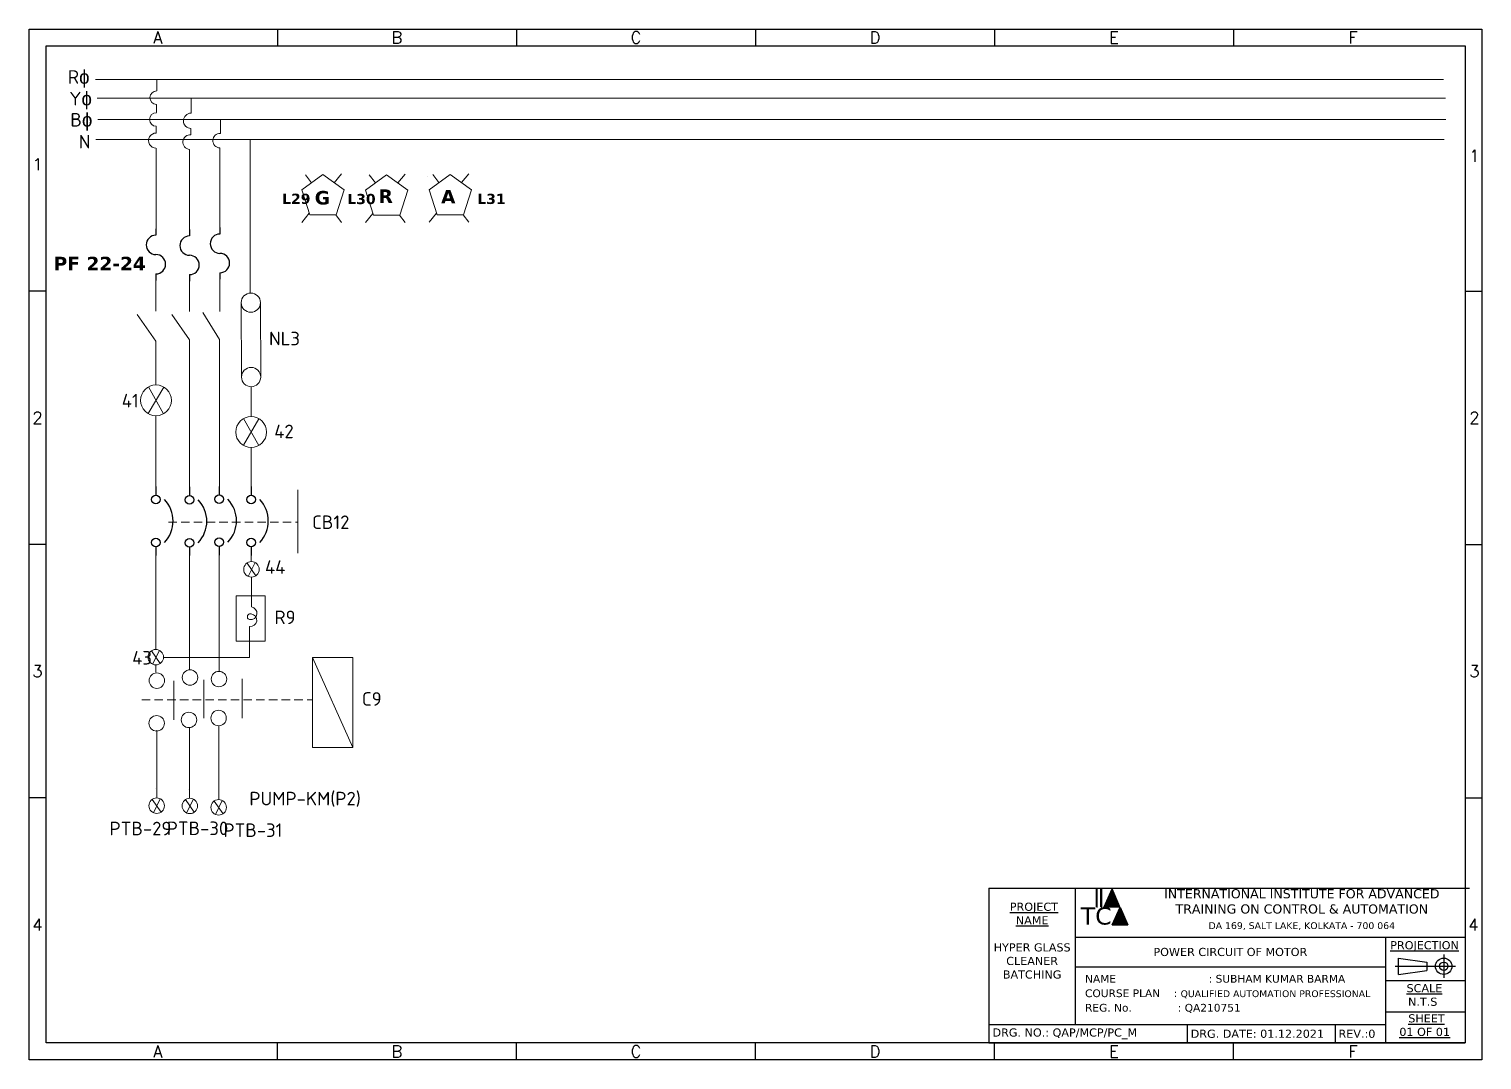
# Model space of a CAD drawing. Header units: millimetres. Extents: x 0 to 63260, y -9015 to 3579.
# Drawn here: x 53574 to 57861, y -3920 to -877 of the extents above; entities that cross this region are included whole.
import ezdxf
from ezdxf.enums import TextEntityAlignment as Align

# ---------------------------------------------------------------- set-up
doc = ezdxf.new("R2010")
doc.units = ezdxf.units.MM
doc.header["$LTSCALE"] = 10
doc.linetypes.add('DASHED', pattern=[0.75, 0.5, -0.25])
doc.styles.add('style2', font='verdana.ttf')

# ---------------------------------------------------------------- blocks, each defined once
blk = doc.blocks.new('Fuse')
at = {"color": 7}
for p, q in [((0, 0), (0.05, 0)), ((0.35, 0), (0.4, 0))]:
    blk.add_line(p, q, dxfattribs=at)
for centre, start, end in [((0.125, 0), 180, 0), ((0.275, 0), 0, 180)]:
    blk.add_arc(centre, 0.075, start, end, dxfattribs=at)
blk = doc.blocks.new('Circuit Breaker')
at = {"color": 7}
for p, q in [((0, 0), (0.049999, 0)), ((0.349999, 0), (0.399999, 0))]:
    blk.add_line(p, q, dxfattribs=at)
for centre in [(0.074999, 0), (0.324999, 0)]:
    blk.add_circle(centre, 0.025, dxfattribs=at)
blk.add_arc((0.199999, -0.081249), 0.18125, 46.39717, 133.6028, dxfattribs=at)

msp = doc.modelspace()

# ---------------------------------------------------------------- hatches: boundary and pattern name
h = msp.add_hatch(color=140)
h.paths.add_polyline_path([(56727, -3415.6), (56724, -3415.6), (56724, -3468), (56727, -3468)])
h.paths.add_polyline_path([(56739.3, -3415.6), (56736.3, -3415.6), (56736.3, -3468), (56739.3, -3468)])
for color, points in [(2, [(56769.9, -3415.6), (56746.9, -3468), (56792.9, -3468)]), (1, [(56793.3, -3468.9), (56770.3, -3521.3), (56816.3, -3521.3)])]:
    msp.add_hatch(color=color).paths.add_polyline_path(points)

# ---------------------------------------------------------------- linework, layer by layer
at = {"color": 6}
for p, q in [((54307, -877.3), (54307, -927.3)), ((55012.4, -877.3), (55012.4, -927.3)), ((55717.7, -877.3), (55717.7, -927.3)), ((56423.1, -877.3), (56423.1, -927.3)), ((57128.4, -877.3), (57128.4, -927.3)), ((53624.2, -1650.6), (53574.2, -1650.6)), ((57811.3, -1650.6), (57861, -1650.6)), ((53624.2, -2398.8), (53574.2, -2398.8)), ((57811.3, -2398.8), (57861.3, -2398.8)), ((53624.2, -3147.1), (53574.2, -3147.1)), ((57811.3, -3147.1), (57861.3, -3147.1)), ((54307, -3920.3), (54307, -3870.3)), ((55012.4, -3920.3), (55012.4, -3870.3)), ((55717.7, -3920.3), (55717.7, -3870.3)), ((56423.1, -3920.3), (56423.1, -3870.3)), ((57128.4, -3920.3), (57128.4, -3870.3))]:
    msp.add_line(p, q, dxfattribs=at)
at = {"lineweight": 9, "ltscale": 5}
for p, q in [((53769.9, -1025.8), (57748, -1025.8)), ((53951.2, -1060.1), (53951.2, -1025.8)), ((56915.8, -1025.8), (56943.1, -1025.8)), ((53775.5, -1081), (57753.6, -1081)), ((53950.3, -1124.1), (53950.3, -1100.2)), ((53950.3, -1100.2), (53950.3, -1100.2)), ((54052.6, -1108.1), (54052.6, -1081)), ((54052.6, -1125.7), (54052.6, -1108.1)), ((54052.6, -1108.1), (54052.6, -1108.1)), ((53777, -1144.7), (57755.1, -1144.7)), ((54138.8, -1185.3), (54138.8, -1144.7)), ((53949.5, -1184.5), (53949.5, -1164.4)), ((54052, -1189.4), (54052, -1170.8)), ((53771.4, -1203.3), (57749.5, -1203.3)), ((53948.8, -1229.2), (53948.8, -1466.9)), ((54047.8, -1232.6), (54047.8, -1469.1)), ((54137.5, -1228.4), (54137.5, -1463.7)), ((54226.7, -1211.6), (54226.7, -1203.3)), ((54226.7, -1211.6), (54226.7, -1466.1)), ((54408, -1331), (54390.1, -1307.3)), ((54390.1, -1307.3), (54390.1, -1307.3)), ((54474.4, -1331), (54495.8, -1304.8)), ((54495.8, -1304.8), (54495.8, -1304.8)), ((54596, -1331.6), (54578, -1307.9)), ((54578, -1307.9), (54578, -1307.9)), ((54662.4, -1331.5), (54683.8, -1305.4)), ((54749, -1312.3), (54749, -1312.3)), ((54783.8, -1330.7), (54765.8, -1307)), ((54850.2, -1330.7), (54871.6, -1304.5)), ((54378.8, -1448), (54401, -1420.8)), ((54496.4, -1448), (54479.6, -1425.8)), ((54566.8, -1448.5), (54589, -1421.4)), ((54684.4, -1448.5), (54667.6, -1426.3)), ((54754.6, -1447.7), (54776.8, -1420.5)), ((54872.2, -1447.7), (54855.4, -1425.5)), ((53948.8, -1466.9), (53948.8, -1466.9)), ((54226.7, -1466.1), (54226.7, -1656.6)), ((53948.5, -1619.2), (53948.5, -1709.9)), ((54047.8, -1621.4), (54047.8, -1710.6)), ((54137.4, -1615.7), (54137.4, -1710.6)), ((54047.8, -1710.6), (54047.8, -1710.6)), ((54135.7, -1793.8), (54086.7, -1713.6)), ((54137.4, -1710.6), (54137.4, -1710.6)), ((54200.1, -1685), (54201, -1904.6)), ((54256.9, -1685), (54257.8, -1904.5)), ((53948.4, -1798.4), (53893.4, -1720)), ((53893.4, -1720), (53893.4, -1720)), ((54047.8, -1794.9), (53995.5, -1720)), ((53995.5, -1720), (53995.5, -1720)), ((53948.4, -1798.4), (53948.4, -1927.9)), ((53948.4, -1798.4), (53948.4, -1798.4)), ((54047.8, -1794.9), (54047.8, -2031.7)), ((54135.7, -1793.8), (54135.7, -2032.9)), ((53971.5, -1934.1), (53925.8, -2012.4)), ((53926.4, -1933.7), (53970.9, -2012.8)), ((54229.4, -1933), (54229.4, -2021.6)), ((53948.4, -1972.8), (53948.4, -1973.7)), ((53948.4, -2018.6), (53948.4, -2031.7)), ((53948.4, -2031.7), (53948.4, -2031.7)), ((53948.4, -2031.7), (53948.4, -2228.9)), ((54047.8, -2031.7), (54047.8, -2031.7)), ((54047.8, -2031.7), (54047.8, -2228.9)), ((54135.7, -2032.9), (54135.7, -2032.9)), ((54135.7, -2032.9), (54135.7, -2228.9)), ((54252.4, -2027.8), (54206.7, -2106.1)), ((54207.3, -2027.4), (54251.8, -2106.5)), ((54229.4, -2066.7), (54229.4, -2067.2)), ((54229.4, -2112.3), (54229.4, -2228.9)), ((53948.4, -2228.9), (53948.4, -2228.9)), ((54047.8, -2228.9), (54047.8, -2228.9)), ((54135.7, -2228.9), (54135.7, -2228.9)), ((54229.4, -2228.9), (54229.4, -2228.9)), ((54367.1, -2237.6), (54367.1, -2424.2)), ((53948.4, -2431.1), (53948.4, -2640.2)), ((54047.9, -2431.8), (54047.9, -2643.2)), ((54135.5, -2430.4), (54135.5, -2642)), ((54229.4, -2430.9), (54229.4, -2450.1)), ((54217.5, -2453.5), (54243.4, -2491.1)), ((54241.1, -2452.1), (54220.9, -2493.1)), ((54229.4, -2450.1), (54229.4, -2450.1)), ((54230.4, -2521.7), (54230.3, -2583.3)), ((54230.4, -2495.1), (54230.4, -2521.7)), ((54230.4, -2521.7), (54230.4, -2495.1)), ((54230.4, -2521.7), (54230.4, -2521.7)), ((54230.3, -2583.3), (54230.3, -2583.3)), ((54230.3, -2583.3), (54230.3, -2583.3)), ((53948.4, -2622.2), (53948.4, -2708.7)), ((53948.4, -2640.2), (53948.4, -2640.2)), ((54047.9, -2643.2), (54047.9, -2643.2)), ((54047.9, -2643.2), (54047.9, -2769)), ((54135.5, -2642), (54135.5, -2642)), ((54135.5, -2642), (54135.5, -2773.5)), ((54224.6, -2640.8), (54224.6, -2677.4)), ((54224.6, -2677.4), (54224.6, -2732.3)), ((53925.3, -2732.3), (53925, -2732.3)), ((53935.1, -2712.7), (53961, -2750.3)), ((53958.7, -2711.3), (53938.6, -2752.3)), ((53948.4, -2732), (53948.4, -2732.3)), ((53948.6, -2732.3), (53948.4, -2732.3)), ((54224.6, -2732.3), (53970.9, -2732.3)), ((54410.1, -2732), (54529.1, -2998.3)), ((53948.4, -2754.3), (53948.4, -2775.8)), ((53948.4, -2775.8), (53948.4, -2775.8)), ((54047.9, -2769), (54047.9, -2769)), ((54135.5, -2773.5), (54135.5, -2773.5)), ((54001, -2801.3), (54001, -2916.1)), ((54090.3, -2798.1), (54090.3, -2911.1)), ((54203.5, -2795), (54203.5, -2911.3)), ((54409.3, -2857.1), (54409.3, -2857.1)), ((54090.3, -2911.1), (54090.3, -2911.1)), ((54203.5, -2911.3), (54203.5, -2911.3)), ((53950.9, -2947.2), (53950.9, -3147.1)), ((54001, -2916.1), (54001, -2916.1)), ((54047.5, -2938.7), (54047.5, -3147.7)), ((54133.9, -2934.2), (54133.9, -3152)), ((54529.1, -2998.3), (54529.1, -2998.3)), ((53948.4, -3119.5), (53948.4, -3119.5)), ((54046.1, -3122.5), (54046.1, -3122.5)), ((54133.1, -3127.1), (54133.1, -3127.1)), ((53937.9, -3151.1), (53963.8, -3188.7)), ((53961.5, -3149.7), (53941.4, -3190.7)), ((54035.7, -3151.7), (54061.6, -3189.3)), ((54059.3, -3150.3), (54039.2, -3191.2)), ((54120.6, -3156.1), (54146.5, -3193.6)), ((54144.2, -3154.6), (54124.1, -3195.6))]:
    msp.add_line(p, q, dxfattribs=at)
at = {"linetype": 'DASHED', "lineweight": 9, "ltscale": 5}
for p, q in [((53985.4, -2333.4), (54365.5, -2333.4)), ((53906.9, -2857.1), (54409.3, -2857.1))]:
    msp.add_line(p, q, dxfattribs=at)
at = {"color": 84}
for p, q in [((56406.6, -3413.4), (56406.6, -3870.3)), ((56406.6, -3413.4), (57824.6, -3413.4)), ((56661.4, -3413.4), (56661.4, -3816.1)), ((57811.3, -3389.5), (57811.3, -3870.3)), ((56661.4, -3557.9), (57811.3, -3557.9)), ((57576.3, -3557.9), (57576.3, -3870.3)), ((56661.4, -3645.7), (57576.3, -3645.7)), ((57576.3, -3686.3), (57811.3, -3686.3)), ((57576.3, -3778.3), (57811.3, -3778.3)), ((56406.6, -3816.1), (57576.3, -3816.1)), ((56991.4, -3816.1), (56991.4, -3870.3)), ((57427.7, -3816.1), (57427.7, -3870.3)), ((56406.6, -3870.3), (57811.3, -3870.3))]:
    msp.add_line(p, q, dxfattribs=at)
at = {"color": 140}
for p, q in [((56727, -3415.6), (56724, -3415.6)), ((56724, -3468), (56724, -3415.6)), ((56739.3, -3415.6), (56736.3, -3415.6)), ((56736.3, -3468), (56736.3, -3415.6)), ((56739.3, -3468), (56739.3, -3415.6))]:
    msp.add_line(p, q, dxfattribs=at)
at = {"color": 2}
for p, q in [((56746.9, -3468), (56769.9, -3415.6)), ((56792.9, -3468), (56769.9, -3415.6)), ((56746.9, -3468), (56792.9, -3468))]:
    msp.add_line(p, q, dxfattribs=at)
at = {"color": 4}
for p, q in [((56724, -3468), (56727, -3468)), ((56736.3, -3468), (56739.3, -3468))]:
    msp.add_line(p, q, dxfattribs=at)
at = {"color": 1}
for p, q in [((56770.3, -3521.3), (56793.3, -3468.9)), ((56793.3, -3468.9), (56816.3, -3521.3)), ((56770.3, -3521.3), (56816.3, -3521.3))]:
    msp.add_line(p, q, dxfattribs=at)
at = {"color": 160}
for p, q in [((57604.8, -3643.8), (57782.8, -3643.8)), ((57614.8, -3619.5), (57699.1, -3631.3)), ((57748.5, -3609.5), (57748.5, -3678.1)), ((57614.8, -3668.1), (57699.1, -3656.3))]:
    msp.add_line(p, q, dxfattribs=at)
at = {"color": 240}
for points in [[(53574.2, -877.3), (57861.3, -877.3), (57861.3, -3920.3), (53574.2, -3920.3)], [(53624.2, -927.3), (57811.3, -927.3), (57811.3, -3870.3), (53624.2, -3870.3)]]:
    msp.add_lwpolyline(points, close=True, dxfattribs=at)
at = {"lineweight": 9, "ltscale": 5}
for points in [[(54441.2, -1306.9), (54378.8, -1352.3), (54402.6, -1425.8), (54479.9, -1425.8), (54503.7, -1352.3)], [(54629.2, -1307.4), (54566.7, -1352.8), (54590.6, -1426.3), (54667.8, -1426.3), (54691.7, -1352.8)], [(54817, -1306.6), (54754.5, -1352), (54778.4, -1425.5), (54855.7, -1425.5), (54879.5, -1352)], [(54185.8, -2550.5), (54270.5, -2550.5), (54270.5, -2684), (54185.8, -2684)], [(54410.1, -2732), (54529.1, -2732), (54529.1, -2998.3), (54410.1, -2998.3)]]:
    msp.add_lwpolyline(points, close=True, dxfattribs=at)
at = {"color": 160}
for points in [[(57614.8, -3668.1), (57614.8, -3619.5)], [(57699.1, -3631.3), (57699.1, -3656.3)]]:
    msp.add_lwpolyline(points, dxfattribs=at)
at = {"lineweight": 9, "ltscale": 5}
for centre, radius in [((54228.5, -1685), 28.4), ((54229.4, -1904.6), 28.4), ((53948.7, -1973.3), 45.4), ((54229.6, -2066.9), 45.4), ((54230.4, -2472.3), 22.8), ((53948.1, -2731.5), 22.8), ((53951.3, -2800.7), 22.8), ((54049.1, -2791.5), 22.8), ((54134.6, -2796.1), 22.8), ((53950.7, -2926.6), 22.8), ((54046, -2916.6), 22.8), ((54133.5, -2911.1), 22.8), ((53950.9, -3169.9), 22.8), ((54048.7, -3170.5), 22.8), ((54133.6, -3174.8), 22.8)]:
    msp.add_circle(centre, radius, dxfattribs=at)
at = {"color": 160}
for radius in [24.3, 12.5]:
    msp.add_circle((57748.5, -3643.8), radius, dxfattribs=at)
at = {"lineweight": 9, "ltscale": 5}
for centre, radius, start, end in [((53950.8, -1080.1), 20, 88.724, 268.724), ((53949.9, -1144.3), 20.1, 88.8491, 268.8491), ((54052.3, -1148.3), 22.6, 89.2874, 269.2874), ((53949.1, -1206.8), 22.4, 89.0416, 269.0416), ((54049.9, -1211), 21.7, 84.4613, 264.4613), ((54138.1, -1206.8), 21.6, 88.2361, 268.2361), ((54227, -2611.9), 8.75, 71.5159, 274.5237), ((54227.2, -2622.2), 18.8, 262.1407, 82.1407), ((54227.7, -2601.9), 18.8, 262.1407, 82.1407)]:
    msp.add_arc(centre, radius, start, end, dxfattribs=at)

# ---------------------------------------------------------------- block references
at = {"lineweight": 9, "ltscale": 5, "rotation": 270}
for name, p, xscale, yscale, zscale in [('Fuse', (53948.5, -1466.8), 381, 381, 381), ('Fuse', (54047.8, -1469), 381, 381, 381), ('Fuse', (54137.4, -1463.3), 381, 381, 381), ('Circuit Breaker', (53948.4, -2227.9), 508, 508, 508), ('Circuit Breaker', (54047.9, -2228.6), 508, 508, 508), ('Circuit Breaker', (54135.5, -2227.2), 508, 508, 508), ('Circuit Breaker', (54229.4, -2227.7), 508, 508, 508)]:
    msp.add_blockref(name, p, dxfattribs=dict(at, xscale=xscale, yscale=yscale, zscale=zscale))

# ---------------------------------------------------------------- texts
at = {"color": 140, "style": 'style2'}
msp.add_text('TC', height=50.87, dxfattribs=at).set_placement((56723, -3520.7), align=Align.CENTER)
at = {"color": 2, "char_height": 35, "attachment_point": 5, "style": 'style2'}
for s, insert, width in [('{\\Fromans|c0;A}', (53954.4, -902.3), 705.35), ('{\\Fromans|c0;B}', (54659.7, -902.3), 705.35), ('{\\Fromans|c0;C}', (55365.1, -902.3), 705.35), ('{\\Fromans|c0;D}', (56070.4, -902.3), 705.35), ('{\\Fromans|c0;E}', (56775.8, -902.3), 705.35), ('\\pxqc;{\\Fromans|c0;F}', (57481.1, -902.3), 705.35), ('{\\Fromans|c0;1}', (57839.2, -1251.5), 50), ('{\\Fromans|c0;1}', (53599.2, -1276.5), 50), ('{\\Fromans|c0;2}', (53599.2, -2024.7), 50), ('{\\Fromans|c0;2}', (57839.2, -2024.7), 50), ('{\\Fromans|c0;3}', (53599.2, -2773), 50), ('{\\Fromans|c0;3}', (57839.2, -2773), 50), ('{\\Fromans|c0;4}', (53599.2, -3521.2), 50), ('{\\Fromans|c0;4}', (57836.3, -3521.2), 50), ('{\\Fromans|c0;A}', (53954.4, -3895.3), 705.35), ('{\\Fromans|c0;B}', (54659.7, -3895.3), 705.35), ('{\\Fromans|c0;C}', (55365.1, -3895.3), 705.35), ('{\\Fromans|c0;D}', (56070.4, -3895.3), 705.35), ('{\\Fromans|c0;E}', (56775.8, -3895.3), 705.35), ('\\pxqc;{\\Fromans|c0;F}', (57481.1, -3895.3), 705.35)]:
    msp.add_mtext(s, dxfattribs=dict(at, insert=insert, width=width))
at = {"lineweight": 9, "ltscale": 5, "attachment_point": 1}
for s, width, heights, insert, char_height in [('{\\fISOCPEUR|b1|i0|c0|p34;Rɸ}', 22.558, [0], (53688.7, -998.7), 40), ('{\\fISOCPEUR|b1|i0|c0|p34;Yɸ}', 22.558, [0], (53692.8, -1062.6), 40), ('{\\fISOCPEUR|b1|i0|c0|p34;Bɸ}', 22.558, [0], (53696, -1125.2), 40), ('{\\fISOCPEUR|b1|i0|c0|p34;N}', 22.558, [0], (53721, -1189.7), 40), ('{\\fVerdana|b1|i0|c0|p34;L29}', 51.97, [31.4], (54321, -1363.3), 30), ('{\\fVerdana|b1|i0|c0|p34;G}', 72.089, [0], (54417, -1355.3), 40), ('{\\fVerdana|b1|i0|c0|p34;L30}', 51.97, [0], (54513.3, -1364), 30), ('{\\fVerdana|b1|i0|c0|p34;R}', 72.089, [0], (54605.3, -1350.8), 40), ('{\\fVerdana|b1|i0|c0|p34;A}', 72.089, [0], (54789.9, -1352.2), 40), ('{\\fVerdana|b1|i0|c0|p34;L31}', 51.97, [0], (54896.9, -1363.7), 30), ('{\\fVerdana|b1|i0|c0|p34;PF 22-24}', 334.848, [0], (53646.6, -1549.6), 40), ('{\\fISOCPEUR|b1|i0|c0|p34;NL3}', 22.558, [0], (54282.2, -1770.9), 40), ('{\\fISOCPEUR|b1|i0|c0|p34;41}', 22.558, [0], (53847.8, -1954.1), 40), ('{\\fISOCPEUR|b1|i0|c0|p34;42}', 22.558, [0], (54297.7, -2045.1), 40), ('{\\fISOCPEUR|b1|i0|c0|p34;CB12}', 22.558, [0], (54409.4, -2313.1), 40), ('{\\fISOCPEUR|b1|i0|c0|p34;44}', 22.558, [0], (54270.3, -2445.5), 40), ('{\\fISOCPEUR|b1|i0|c0|p34;R9}', 22.558, [0], (54298.1, -2594), 40), ('{\\fISOCPEUR|b1|i0|c0|p34;43}', 22.558, [0], (53878.5, -2713.2), 40), ('{\\fISOCPEUR|b1|i0|c0|p34;C9}', 40, [40], (54556.4, -2834.7), 40), ('{\\fISOCPEUR|b1|i0|c0|p34;PUMP-KM(P2)}', 40, [0], (54224.3, -3128.9), 40), ('{\\fISOCPEUR|b1|i0|c0|p34;PTB-29}', 22.558, [0], (53811.7, -3217.2), 40), ('{\\fISOCPEUR|b1|i0|c0|p34;PTB-30}', 22.558, [0], (53980.4, -3216.6), 40), ('{\\fISOCPEUR|b1|i0|c0|p34;PTB-31}', 22.558, [0], (54147.8, -3222.1), 40)]:
    msp.add_mtext_dynamic_manual_height_columns(s, width=width, gutter_width=12.5, heights=heights, dxfattribs=dict(at, insert=insert, char_height=char_height))
at = {"color": 140, "width": 963.119, "attachment_point": 2, "style": 'style2'}
for s, insert, char_height in [('INTERNATIONAL INSTITUTE FOR ADVANCED\\PTRAINING ON CONTROL & AUTOMATION', (57329.7, -3416.2), 27), ('DA 169, SALT LAKE, KOLKATA - 700 064', (57329.7, -3513.9), 20)]:
    msp.add_mtext(s, dxfattribs=dict(at, insert=insert, char_height=char_height))
at = {"color": 211, "char_height": 24, "style": 'style2'}
for s, insert, width, attachment_point in [('\\pxqc;\\P {\\LPROJECT\\PNAME} \\P\\PHYPER GLASS CLEANER BATCHING', (56406.6, -3548.3), 254.85, 4), ('\\pxqc;POWER CIRCUIT OF MOTOR', (57118.9, -3601.8), 914.86, 5), ('\\pxqc;{\\LPROJECTION} ', (57691.9, -3585), 235, 5), (' {\\LSCALE} \\PN.T.S\\P ', (57686.4, -3748.7), 235, 5), (' {\\LSHEET\\P01 OF 01\\P} ', (57692.3, -3837.7), 235, 5), (' DRG. NO.: QAP/MCP/PC_M', (56406.6, -3843.2), 579.277, 4), (' DRG. DATE: 01.12.2021', (56991.4, -3843.2), 457.43, 4), (' REV.:0 ', (57427.7, -3843.2), 457.43, 4)]:
    msp.add_mtext(s, dxfattribs=dict(at, insert=insert, width=width, attachment_point=attachment_point))
at = {"color": 211, "insert": (56598.9, -3725.5), "char_height": 22.8, "width": 1173.883, "attachment_point": 4, "line_spacing_factor": 1.125, "style": 'style2'}
msp.add_mtext('^INAME^I^I^I: SUBHAM KUMAR BARMA\\P^ICOURSE PLAN    : {\\H0.87719x;QUALIFIED AUTOMATION PROFESSIONAL}              \\P^IREG. No.^I^I: QA210751', dxfattribs=at)

doc.saveas('drawing.dxf')
